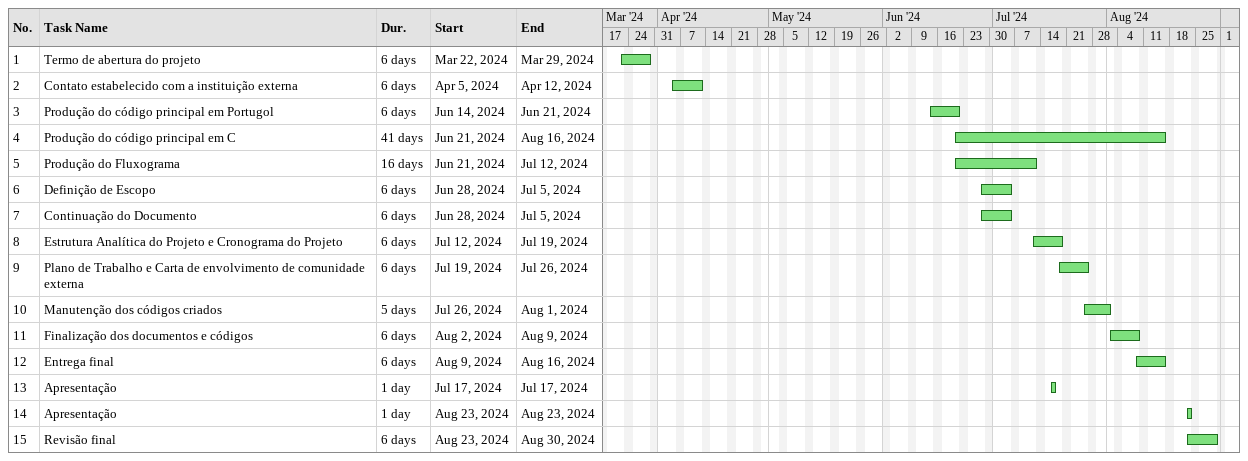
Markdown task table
| ID | Task | Duration | Start | Finish |
|---|---|---|---|---|
| 1 | Termo de abertura do projeto | 6d | 2024-03-22 | 2024-03-29 |
| 2 | Contato estabelecido com a instituição externa | 6d | 2024-04-05 | 2024-04-12 |
| 3 | Produção do código principal em Portugol | 6d | 2024-06-14 | 2024-06-21 |
| 4 | Produção do código principal em C | 41d | 2024-06-21 | 2024-08-16 |
| 5 | Produção do Fluxograma | 16d | 2024-06-21 | 2024-07-12 |
| 6 | Definição de Escopo | 6d | 2024-06-28 | 2024-07-05 |
| 7 | Continuação do Documento | 6d | 2024-06-28 | 2024-07-05 |
| 8 | Estrutura Analítica do Projeto e Cronograma do Projeto | 6d | 2024-07-12 | 2024-07-19 |
| 9 | Plano de Trabalho e Carta de envolvimento de comunidade externa | 6d | 2024-07-19 | 2024-07-26 |
| 10 | Manutenção dos códigos criados | 5d | 2024-07-26 | 2024-08-01 |
| 11 | Finalização dos documentos e códigos | 6d | 2024-08-02 | 2024-08-09 |
| 12 | Entrega final | 6d | 2024-08-09 | 2024-08-16 |
| 13 | Apresentação | 1d | 2024-07-17 | 2024-07-17 |
| 14 | Apresentação | 1d | 2024-08-23 | 2024-08-23 |
| 15 | Revisão final | 6d | 2024-08-23 | 2024-08-30 |
